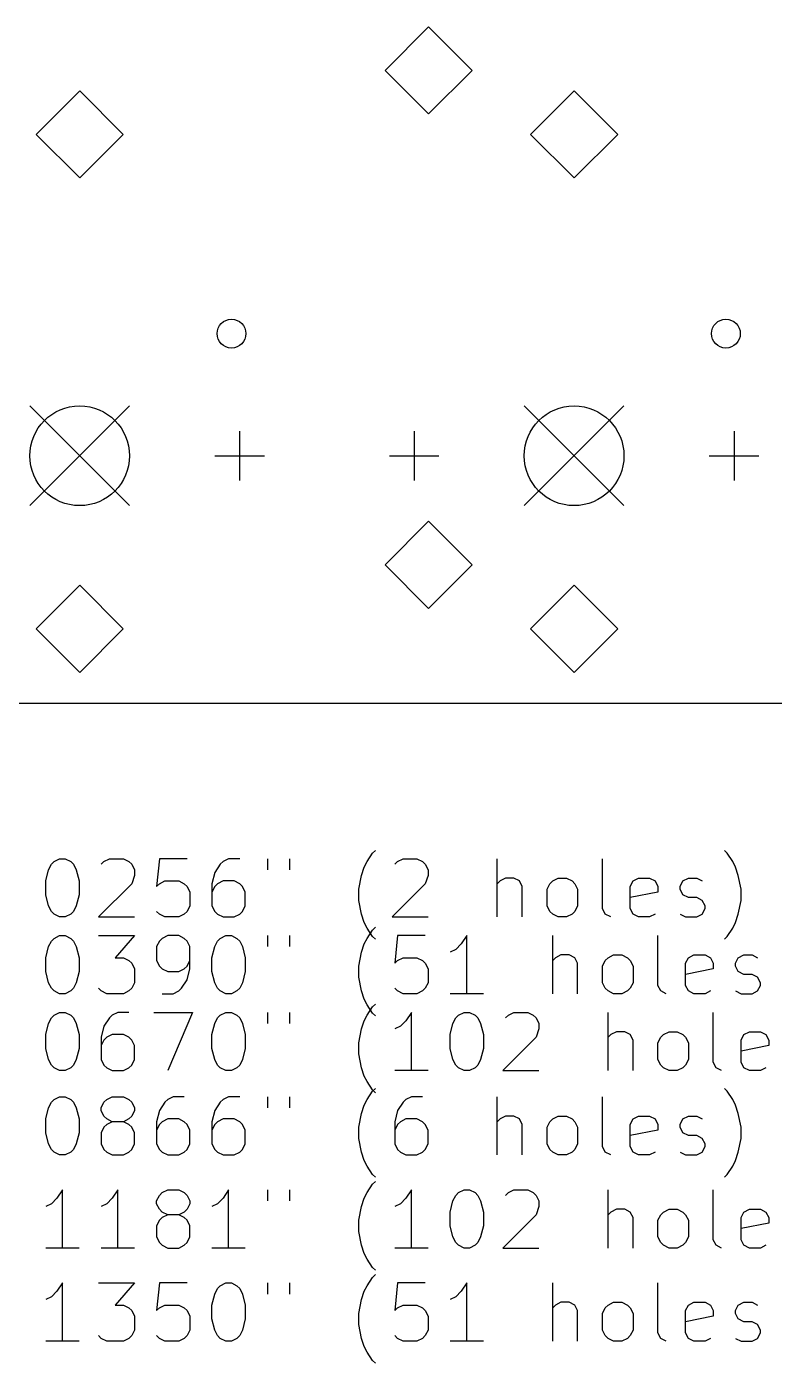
# Model space of a CAD drawing. Extents: x 72 to 278, y -106 to -13.
# Drawn here: x 98.05 to 123.76, y -105.57 to -59.62 of the extents above; entities that cross this region are included whole.
import ezdxf

# ---------------------------------------------------------------- set-up
doc = ezdxf.new("R2010")
doc.units = 0
doc.layers.add('BLACK', color=7, linetype='CONTINUOUS')

msp = doc.modelspace()

# ---------------------------------------------------------------- linework, layer by layer
at = {"layer": 'BLACK', "linetype": 'CONTINUOUS'}
for p, q in [((111.875, -59.625), (110.375, -61.125)), ((113.375, -61.125), (111.875, -59.625)), ((110.375, -61.125), (111.875, -62.625)), ((111.875, -62.625), (113.375, -61.125)), ((99.875, -61.825), (98.375, -63.325)), ((101.375, -63.325), (99.875, -61.825)), ((116.875, -61.825), (115.375, -63.325)), ((118.375, -63.325), (116.875, -61.825)), ((98.375, -63.325), (99.875, -64.825)), ((99.875, -64.825), (101.375, -63.325)), ((115.375, -63.325), (116.875, -64.825)), ((116.875, -64.825), (118.375, -63.325)), ((98.1605, -72.6605), (101.589, -76.0895)), ((101.589, -72.6605), (98.1605, -76.0895)), ((115.16, -72.6605), (118.589, -76.0895)), ((118.589, -72.6605), (115.16, -76.0895)), ((105.375, -73.5241), (105.375, -75.2259)), ((111.375, -73.5241), (111.375, -75.2259)), ((122.375, -73.5241), (122.375, -75.2259)), ((104.524, -74.375), (106.226, -74.375)), ((110.524, -74.375), (112.226, -74.375)), ((121.524, -74.375), (123.226, -74.375)), ((111.875, -76.625), (110.375, -78.125)), ((113.375, -78.125), (111.875, -76.625)), ((110.375, -78.125), (111.875, -79.625)), ((111.875, -79.625), (113.375, -78.125)), ((99.875, -78.825), (98.375, -80.325)), ((101.375, -80.325), (99.875, -78.825)), ((116.875, -78.825), (115.375, -80.325)), ((118.375, -80.325), (116.875, -78.825)), ((98.375, -80.325), (99.875, -81.825)), ((99.875, -81.825), (101.375, -80.325)), ((115.375, -80.325), (116.875, -81.825)), ((116.875, -81.825), (118.375, -80.325)), ((75.7917, -82.875), (276.958, -82.875)), ((109.758, -88.325), (109.949, -88.0392)), ((109.949, -88.0392), (110.044, -87.944)), ((122.139, -88.0392), (122.044, -87.944)), ((122.33, -88.325), (122.139, -88.0392)), ((98.7107, -88.9916), (98.8059, -88.6107)), ((98.8059, -88.6107), (98.9012, -88.4202)), ((98.9012, -88.4202), (98.9964, -88.325)), ((98.9964, -88.325), (99.1869, -88.2297)), ((99.1869, -88.2297), (99.3773, -88.2297)), ((99.3773, -88.2297), (99.5678, -88.325)), ((99.5678, -88.325), (99.6631, -88.4202)), ((99.6631, -88.4202), (99.7583, -88.6107)), ((99.7583, -88.6107), (99.8535, -88.9916)), ((100.615, -88.4202), (100.711, -88.325)), ((100.711, -88.325), (100.901, -88.2297)), ((100.901, -88.2297), (101.377, -88.2297)), ((101.377, -88.2297), (101.568, -88.325)), ((101.568, -88.325), (101.663, -88.4202)), ((101.663, -88.4202), (101.758, -88.6107)), ((101.758, -88.6107), (101.758, -88.8012)), ((102.615, -88.2297), (102.52, -89.1821)), ((103.568, -88.2297), (102.615, -88.2297)), ((104.711, -88.4202), (104.52, -88.7059)), ((104.806, -88.325), (104.711, -88.4202)), ((104.996, -88.2297), (104.806, -88.325)), ((105.377, -88.2297), (104.996, -88.2297)), ((106.33, -88.2297), (106.33, -88.6107)), ((107.092, -88.2297), (107.092, -88.6107)), ((109.568, -88.8012), (109.663, -88.5154)), ((109.663, -88.5154), (109.758, -88.325)), ((110.711, -88.4202), (110.806, -88.325)), ((110.806, -88.325), (110.996, -88.2297)), ((110.996, -88.2297), (111.473, -88.2297)), ((111.473, -88.2297), (111.663, -88.325)), ((111.663, -88.325), (111.758, -88.4202)), ((111.758, -88.4202), (111.854, -88.6107)), ((111.854, -88.6107), (111.854, -88.8012)), ((114.234, -90.2297), (114.234, -88.2297)), ((117.854, -89.944), (117.854, -88.2297)), ((122.425, -88.5154), (122.33, -88.325)), ((122.52, -88.8012), (122.425, -88.5154)), ((98.7107, -89.4678), (98.7107, -88.9916)), ((99.8535, -88.9916), (99.8535, -89.4678)), ((101.663, -89.0869), (100.52, -90.2297)), ((101.758, -88.8012), (101.663, -89.0869)), ((102.52, -89.1821), (102.615, -89.0869)), ((102.615, -89.0869), (102.806, -88.9916)), ((102.806, -88.9916), (103.282, -88.9916)), ((103.282, -88.9916), (103.473, -89.0869)), ((103.473, -89.0869), (103.568, -89.1821)), ((104.52, -88.7059), (104.425, -89.0869)), ((104.425, -89.0869), (104.425, -89.8488)), ((104.615, -89.0869), (104.52, -89.1821)), ((104.806, -88.9916), (104.615, -89.0869)), ((105.187, -88.9916), (104.806, -88.9916)), ((105.377, -89.0869), (105.187, -88.9916)), ((105.473, -89.1821), (105.377, -89.0869)), ((109.473, -89.2773), (109.568, -88.8012)), ((111.758, -89.0869), (110.615, -90.2297)), ((111.854, -88.8012), (111.758, -89.0869)), ((114.33, -88.9916), (114.234, -89.0869)), ((114.52, -88.8964), (114.33, -88.9916)), ((114.806, -88.8964), (114.52, -88.8964)), ((114.996, -88.9916), (114.806, -88.8964)), ((115.092, -89.1821), (114.996, -88.9916)), ((115.949, -89.2773), (116.044, -89.0869)), ((116.044, -89.0869), (116.139, -88.9916)), ((116.139, -88.9916), (116.33, -88.8964)), ((116.33, -88.8964), (116.615, -88.8964)), ((116.615, -88.8964), (116.806, -88.9916)), ((116.806, -88.9916), (116.901, -89.0869)), ((116.901, -89.0869), (116.996, -89.2773)), ((118.806, -89.1821), (118.901, -88.9916)), ((118.901, -88.9916), (119.092, -88.8964)), ((119.092, -88.8964), (119.473, -88.8964)), ((119.473, -88.8964), (119.663, -88.9916)), ((119.663, -88.9916), (119.758, -89.1821)), ((120.52, -89.1821), (120.615, -88.9916)), ((120.615, -88.9916), (120.806, -88.8964)), ((120.806, -88.8964), (121.092, -88.8964)), ((121.092, -88.8964), (121.282, -88.9916)), ((122.615, -89.2773), (122.52, -88.8012)), ((98.8059, -89.8488), (98.7107, -89.4678)), ((99.8535, -89.4678), (99.7583, -89.8488)), ((103.568, -89.1821), (103.663, -89.3726)), ((103.663, -89.3726), (103.663, -89.8488)), ((104.52, -89.1821), (104.425, -89.3726)), ((105.568, -89.3726), (105.473, -89.1821)), ((105.568, -89.8488), (105.568, -89.3726)), ((109.473, -89.6583), (109.473, -89.2773)), ((115.092, -90.2297), (115.092, -89.1821)), ((115.949, -89.8488), (115.949, -89.2773)), ((116.996, -89.2773), (116.996, -89.8488)), ((118.806, -89.944), (118.806, -89.1821)), ((119.758, -89.3726), (118.806, -89.5631)), ((119.758, -89.1821), (119.758, -89.3726)), ((120.52, -89.2773), (120.52, -89.1821)), ((120.615, -89.4678), (120.52, -89.2773)), ((120.806, -89.5631), (120.615, -89.4678)), ((121.092, -89.5631), (120.806, -89.5631)), ((121.282, -89.6583), (121.092, -89.5631)), ((122.615, -89.6583), (122.615, -89.2773)), ((98.9012, -90.0392), (98.8059, -89.8488)), ((98.9964, -90.1345), (98.9012, -90.0392)), ((99.6631, -90.0392), (99.5678, -90.1345)), ((99.7583, -89.8488), (99.6631, -90.0392)), ((102.615, -90.1345), (102.52, -90.0392)), ((103.568, -90.0392), (103.473, -90.1345)), ((103.663, -89.8488), (103.568, -90.0392)), ((104.425, -89.8488), (104.52, -90.0392)), ((104.52, -90.0392), (104.615, -90.1345)), ((105.377, -90.1345), (105.473, -90.0392)), ((105.473, -90.0392), (105.568, -89.8488)), ((109.568, -90.1345), (109.473, -89.6583)), ((116.044, -90.0392), (115.949, -89.8488)), ((116.139, -90.1345), (116.044, -90.0392)), ((116.901, -90.0392), (116.806, -90.1345)), ((116.996, -89.8488), (116.901, -90.0392)), ((117.949, -90.1345), (117.854, -89.944)), ((118.901, -90.1345), (118.806, -89.944)), ((121.377, -89.8488), (121.282, -89.6583)), ((121.282, -90.1345), (121.377, -89.944)), ((121.377, -89.944), (121.377, -89.8488)), ((122.52, -90.1345), (122.615, -89.6583)), ((99.1869, -90.2297), (98.9964, -90.1345)), ((99.3773, -90.2297), (99.1869, -90.2297)), ((99.5678, -90.1345), (99.3773, -90.2297)), ((100.52, -90.2297), (101.758, -90.2297)), ((102.806, -90.2297), (102.615, -90.1345)), ((103.282, -90.2297), (102.806, -90.2297)), ((103.473, -90.1345), (103.282, -90.2297)), ((104.615, -90.1345), (104.806, -90.2297)), ((104.806, -90.2297), (105.187, -90.2297)), ((105.187, -90.2297), (105.377, -90.1345)), ((109.663, -90.4202), (109.568, -90.1345)), ((109.758, -90.6107), (109.663, -90.4202)), ((110.615, -90.2297), (111.854, -90.2297)), ((116.33, -90.2297), (116.139, -90.1345)), ((116.615, -90.2297), (116.33, -90.2297)), ((116.806, -90.1345), (116.615, -90.2297)), ((118.139, -90.2297), (117.949, -90.1345)), ((119.092, -90.2297), (118.901, -90.1345)), ((119.473, -90.2297), (119.092, -90.2297)), ((119.663, -90.1345), (119.473, -90.2297)), ((120.52, -90.1345), (120.711, -90.2297)), ((120.711, -90.2297), (121.092, -90.2297)), ((121.092, -90.2297), (121.282, -90.1345)), ((122.33, -90.6107), (122.425, -90.4202)), ((122.425, -90.4202), (122.52, -90.1345)), ((98.9012, -91.0602), (98.9964, -90.965)), ((98.9964, -90.965), (99.1869, -90.8697)), ((99.1869, -90.8697), (99.3773, -90.8697)), ((99.3773, -90.8697), (99.5678, -90.965)), ((99.5678, -90.965), (99.6631, -91.0602)), ((100.52, -90.8697), (101.758, -90.8697)), ((101.758, -90.8697), (101.092, -91.6316)), ((102.711, -90.965), (102.615, -91.0602)), ((102.901, -90.8697), (102.711, -90.965)), ((103.282, -90.8697), (102.901, -90.8697)), ((103.473, -90.965), (103.282, -90.8697)), ((103.568, -91.0602), (103.473, -90.965)), ((104.615, -91.0602), (104.711, -90.965)), ((104.711, -90.965), (104.901, -90.8697)), ((104.901, -90.8697), (105.092, -90.8697)), ((105.092, -90.8697), (105.282, -90.965)), ((105.282, -90.965), (105.377, -91.0602)), ((106.33, -90.8697), (106.33, -91.2507)), ((107.092, -90.8697), (107.092, -91.2507)), ((109.663, -91.1554), (109.758, -90.965)), ((109.949, -90.8964), (109.758, -90.6107)), ((109.758, -90.965), (109.949, -90.6792)), ((109.949, -90.6792), (110.044, -90.584)), ((110.044, -90.9916), (109.949, -90.8964)), ((110.806, -90.8697), (110.711, -91.8221)), ((111.758, -90.8697), (110.806, -90.8697)), ((113.187, -90.8697), (112.996, -91.1554)), ((113.187, -92.8697), (113.187, -90.8697)), ((116.139, -92.8697), (116.139, -90.8697)), ((119.758, -92.584), (119.758, -90.8697)), ((122.044, -90.9916), (122.139, -90.8964)), ((122.139, -90.8964), (122.33, -90.6107)), ((98.7107, -91.6316), (98.8059, -91.2507)), ((98.8059, -91.2507), (98.9012, -91.0602)), ((99.6631, -91.0602), (99.7583, -91.2507)), ((99.7583, -91.2507), (99.8535, -91.6316)), ((102.615, -91.0602), (102.52, -91.2507)), ((102.52, -91.2507), (102.52, -91.7269)), ((103.663, -91.2507), (103.568, -91.0602)), ((103.663, -92.0126), (103.663, -91.2507)), ((104.425, -91.6316), (104.52, -91.2507)), ((104.52, -91.2507), (104.615, -91.0602)), ((105.377, -91.0602), (105.473, -91.2507)), ((105.473, -91.2507), (105.568, -91.6316)), ((109.568, -91.4412), (109.663, -91.1554)), ((112.806, -91.3459), (112.615, -91.4412)), ((112.996, -91.1554), (112.806, -91.3459)), ((98.7107, -92.1078), (98.7107, -91.6316)), ((99.8535, -91.6316), (99.8535, -92.1078)), ((101.092, -91.6316), (101.377, -91.6316)), ((101.377, -91.6316), (101.568, -91.7269)), ((101.568, -91.7269), (101.663, -91.8221)), ((101.663, -91.8221), (101.758, -92.0126)), ((102.52, -91.7269), (102.615, -91.9173)), ((103.568, -91.9173), (103.663, -91.7269)), ((104.425, -92.1078), (104.425, -91.6316)), ((105.568, -91.6316), (105.568, -92.1078)), ((109.473, -91.9173), (109.568, -91.4412)), ((110.711, -91.8221), (110.806, -91.7269)), ((110.806, -91.7269), (110.996, -91.6316)), ((110.996, -91.6316), (111.473, -91.6316)), ((111.473, -91.6316), (111.663, -91.7269)), ((111.663, -91.7269), (111.758, -91.8221)), ((111.758, -91.8221), (111.854, -92.0126)), ((116.234, -91.6316), (116.139, -91.7269)), ((116.425, -91.5364), (116.234, -91.6316)), ((116.711, -91.5364), (116.425, -91.5364)), ((116.901, -91.6316), (116.711, -91.5364)), ((116.996, -91.8221), (116.901, -91.6316)), ((116.996, -92.8697), (116.996, -91.8221)), ((117.854, -91.9173), (117.949, -91.7269)), ((117.949, -91.7269), (118.044, -91.6316)), ((118.044, -91.6316), (118.234, -91.5364)), ((118.234, -91.5364), (118.52, -91.5364)), ((118.52, -91.5364), (118.711, -91.6316)), ((118.711, -91.6316), (118.806, -91.7269)), ((118.806, -91.7269), (118.901, -91.9173)), ((120.711, -91.8221), (120.806, -91.6316)), ((120.711, -92.584), (120.711, -91.8221)), ((120.806, -91.6316), (120.996, -91.5364)), ((120.996, -91.5364), (121.377, -91.5364)), ((121.377, -91.5364), (121.568, -91.6316)), ((121.568, -91.6316), (121.663, -91.8221)), ((121.663, -91.8221), (121.663, -92.0126)), ((122.425, -91.8221), (122.52, -91.6316)), ((122.425, -91.9173), (122.425, -91.8221)), ((122.52, -91.6316), (122.711, -91.5364)), ((122.711, -91.5364), (122.996, -91.5364)), ((122.996, -91.5364), (123.187, -91.6316)), ((98.8059, -92.4888), (98.7107, -92.1078)), ((99.8535, -92.1078), (99.7583, -92.4888)), ((101.758, -92.0126), (101.758, -92.4888)), ((102.615, -91.9173), (102.711, -92.0126)), ((102.711, -92.0126), (102.901, -92.1078)), ((102.901, -92.1078), (103.282, -92.1078)), ((103.282, -92.1078), (103.473, -92.0126)), ((103.473, -92.0126), (103.568, -91.9173)), ((103.568, -92.3935), (103.663, -92.0126)), ((104.52, -92.4888), (104.425, -92.1078)), ((105.568, -92.1078), (105.473, -92.4888)), ((109.473, -92.2983), (109.473, -91.9173)), ((109.568, -92.7745), (109.473, -92.2983)), ((111.854, -92.0126), (111.854, -92.4888)), ((117.854, -92.4888), (117.854, -91.9173)), ((118.901, -91.9173), (118.901, -92.4888)), ((121.663, -92.0126), (120.711, -92.2031)), ((122.52, -92.1078), (122.425, -91.9173)), ((122.711, -92.2031), (122.52, -92.1078)), ((122.996, -92.2031), (122.711, -92.2031)), ((123.187, -92.2983), (122.996, -92.2031)), ((123.282, -92.4888), (123.187, -92.2983)), ((98.9012, -92.6792), (98.8059, -92.4888)), ((98.9964, -92.7745), (98.9012, -92.6792)), ((99.1869, -92.8697), (98.9964, -92.7745)), ((99.5678, -92.7745), (99.3773, -92.8697)), ((99.6631, -92.6792), (99.5678, -92.7745)), ((99.7583, -92.4888), (99.6631, -92.6792)), ((100.615, -92.7745), (100.52, -92.6792)), ((100.806, -92.8697), (100.615, -92.7745)), ((101.568, -92.7745), (101.377, -92.8697)), ((101.663, -92.6792), (101.568, -92.7745)), ((101.758, -92.4888), (101.663, -92.6792)), ((103.092, -92.8697), (103.282, -92.7745)), ((103.282, -92.7745), (103.377, -92.6792)), ((103.377, -92.6792), (103.568, -92.3935)), ((104.615, -92.6792), (104.52, -92.4888)), ((104.711, -92.7745), (104.615, -92.6792)), ((104.901, -92.8697), (104.711, -92.7745)), ((105.282, -92.7745), (105.092, -92.8697)), ((105.377, -92.6792), (105.282, -92.7745)), ((105.473, -92.4888), (105.377, -92.6792)), ((109.663, -93.0602), (109.568, -92.7745)), ((110.806, -92.7745), (110.711, -92.6792)), ((110.996, -92.8697), (110.806, -92.7745)), ((111.663, -92.7745), (111.473, -92.8697)), ((111.758, -92.6792), (111.663, -92.7745)), ((111.854, -92.4888), (111.758, -92.6792)), ((117.949, -92.6792), (117.854, -92.4888)), ((118.044, -92.7745), (117.949, -92.6792)), ((118.234, -92.8697), (118.044, -92.7745)), ((118.711, -92.7745), (118.52, -92.8697)), ((118.806, -92.6792), (118.711, -92.7745)), ((118.901, -92.4888), (118.806, -92.6792)), ((119.854, -92.7745), (119.758, -92.584)), ((120.044, -92.8697), (119.854, -92.7745)), ((120.806, -92.7745), (120.711, -92.584)), ((120.996, -92.8697), (120.806, -92.7745)), ((121.568, -92.7745), (121.377, -92.8697)), ((122.425, -92.7745), (122.615, -92.8697)), ((122.996, -92.8697), (123.187, -92.7745)), ((123.187, -92.7745), (123.282, -92.584)), ((123.282, -92.584), (123.282, -92.4888)), ((99.3773, -92.8697), (99.1869, -92.8697)), ((101.377, -92.8697), (100.806, -92.8697)), ((102.711, -92.8697), (103.092, -92.8697)), ((105.092, -92.8697), (104.901, -92.8697)), ((109.758, -93.2507), (109.663, -93.0602)), ((109.949, -93.5364), (109.758, -93.2507)), ((109.949, -93.3192), (110.044, -93.224)), ((111.473, -92.8697), (110.996, -92.8697)), ((113.758, -92.8697), (112.615, -92.8697)), ((118.52, -92.8697), (118.234, -92.8697)), ((121.377, -92.8697), (120.996, -92.8697)), ((122.615, -92.8697), (122.996, -92.8697)), ((98.8059, -93.8907), (98.9012, -93.7002)), ((98.9012, -93.7002), (98.9964, -93.605)), ((98.9964, -93.605), (99.1869, -93.5097)), ((99.1869, -93.5097), (99.3773, -93.5097)), ((99.3773, -93.5097), (99.5678, -93.605)), ((99.5678, -93.605), (99.6631, -93.7002)), ((99.6631, -93.7002), (99.7583, -93.8907)), ((100.901, -93.7002), (100.711, -93.9859)), ((100.996, -93.605), (100.901, -93.7002)), ((101.187, -93.5097), (100.996, -93.605)), ((101.568, -93.5097), (101.187, -93.5097)), ((102.425, -93.5097), (103.758, -93.5097)), ((103.758, -93.5097), (102.901, -95.5097)), ((104.52, -93.8907), (104.615, -93.7002)), ((104.615, -93.7002), (104.711, -93.605)), ((104.711, -93.605), (104.901, -93.5097)), ((104.901, -93.5097), (105.092, -93.5097)), ((105.092, -93.5097), (105.282, -93.605)), ((105.282, -93.605), (105.377, -93.7002)), ((105.377, -93.7002), (105.473, -93.8907)), ((106.33, -93.5097), (106.33, -93.8907)), ((107.092, -93.5097), (107.092, -93.8907)), ((109.663, -93.7954), (109.758, -93.605)), ((109.758, -93.605), (109.949, -93.3192)), ((110.044, -93.6316), (109.949, -93.5364)), ((111.282, -93.5097), (111.092, -93.7954)), ((111.282, -95.5097), (111.282, -93.5097)), ((112.711, -93.8907), (112.806, -93.7002)), ((112.806, -93.7002), (112.901, -93.605)), ((112.901, -93.605), (113.092, -93.5097)), ((113.092, -93.5097), (113.282, -93.5097)), ((113.282, -93.5097), (113.473, -93.605)), ((113.473, -93.605), (113.568, -93.7002)), ((113.568, -93.7002), (113.663, -93.8907)), ((114.52, -93.7002), (114.615, -93.605)), ((114.615, -93.605), (114.806, -93.5097)), ((114.806, -93.5097), (115.282, -93.5097)), ((115.282, -93.5097), (115.473, -93.605)), ((115.473, -93.605), (115.568, -93.7002)), ((115.568, -93.7002), (115.663, -93.8907)), ((118.044, -95.5097), (118.044, -93.5097)), ((121.663, -95.224), (121.663, -93.5097)), ((98.7107, -94.2716), (98.8059, -93.8907)), ((99.7583, -93.8907), (99.8535, -94.2716)), ((100.711, -93.9859), (100.615, -94.3669)), ((104.425, -94.2716), (104.52, -93.8907)), ((105.473, -93.8907), (105.568, -94.2716)), ((109.473, -94.5573), (109.568, -94.0812)), ((109.568, -94.0812), (109.663, -93.7954)), ((110.901, -93.9859), (110.711, -94.0812)), ((111.092, -93.7954), (110.901, -93.9859)), ((112.615, -94.2716), (112.711, -93.8907)), ((113.663, -93.8907), (113.758, -94.2716)), ((115.663, -94.0812), (115.568, -94.3669)), ((115.663, -93.8907), (115.663, -94.0812)), ((118.33, -94.1764), (118.139, -94.2716)), ((118.615, -94.1764), (118.33, -94.1764)), ((118.806, -94.2716), (118.615, -94.1764)), ((119.949, -94.2716), (120.139, -94.1764)), ((120.139, -94.1764), (120.425, -94.1764)), ((120.425, -94.1764), (120.615, -94.2716)), ((122.711, -94.2716), (122.901, -94.1764)), ((122.901, -94.1764), (123.282, -94.1764)), ((123.282, -94.1764), (123.473, -94.2716)), ((98.7107, -94.7478), (98.7107, -94.2716)), ((99.8535, -94.2716), (99.8535, -94.7478)), ((100.615, -94.3669), (100.615, -95.1288)), ((100.711, -94.4621), (100.615, -94.6526)), ((100.806, -94.3669), (100.711, -94.4621)), ((100.996, -94.2716), (100.806, -94.3669)), ((101.377, -94.2716), (100.996, -94.2716)), ((101.568, -94.3669), (101.377, -94.2716)), ((101.663, -94.4621), (101.568, -94.3669)), ((101.758, -94.6526), (101.663, -94.4621)), ((101.758, -95.1288), (101.758, -94.6526)), ((104.425, -94.7478), (104.425, -94.2716)), ((105.568, -94.2716), (105.568, -94.7478)), ((109.473, -94.9383), (109.473, -94.5573)), ((112.615, -94.7478), (112.615, -94.2716)), ((113.758, -94.2716), (113.758, -94.7478)), ((115.568, -94.3669), (114.425, -95.5097)), ((118.139, -94.2716), (118.044, -94.3669)), ((118.901, -94.4621), (118.806, -94.2716)), ((118.901, -95.5097), (118.901, -94.4621)), ((119.758, -94.5573), (119.854, -94.3669)), ((119.758, -95.1288), (119.758, -94.5573)), ((119.854, -94.3669), (119.949, -94.2716)), ((120.615, -94.2716), (120.711, -94.3669)), ((120.711, -94.3669), (120.806, -94.5573)), ((120.806, -94.5573), (120.806, -95.1288)), ((122.615, -94.4621), (122.711, -94.2716)), ((122.615, -95.224), (122.615, -94.4621)), ((123.568, -94.6526), (122.615, -94.8431)), ((123.473, -94.2716), (123.568, -94.4621)), ((123.568, -94.4621), (123.568, -94.6526)), ((98.8059, -95.1288), (98.7107, -94.7478)), ((99.8535, -94.7478), (99.7583, -95.1288)), ((104.52, -95.1288), (104.425, -94.7478)), ((105.568, -94.7478), (105.473, -95.1288)), ((109.568, -95.4145), (109.473, -94.9383)), ((112.711, -95.1288), (112.615, -94.7478)), ((113.758, -94.7478), (113.663, -95.1288)), ((98.9012, -95.3192), (98.8059, -95.1288)), ((98.9964, -95.4145), (98.9012, -95.3192)), ((99.1869, -95.5097), (98.9964, -95.4145)), ((99.3773, -95.5097), (99.1869, -95.5097)), ((99.5678, -95.4145), (99.3773, -95.5097)), ((99.6631, -95.3192), (99.5678, -95.4145)), ((99.7583, -95.1288), (99.6631, -95.3192)), ((100.615, -95.1288), (100.711, -95.3192)), ((100.711, -95.3192), (100.806, -95.4145)), ((100.806, -95.4145), (100.996, -95.5097)), ((100.996, -95.5097), (101.377, -95.5097)), ((101.377, -95.5097), (101.568, -95.4145)), ((101.568, -95.4145), (101.663, -95.3192)), ((101.663, -95.3192), (101.758, -95.1288)), ((104.615, -95.3192), (104.52, -95.1288)), ((104.711, -95.4145), (104.615, -95.3192)), ((104.901, -95.5097), (104.711, -95.4145)), ((105.092, -95.5097), (104.901, -95.5097)), ((105.282, -95.4145), (105.092, -95.5097)), ((105.377, -95.3192), (105.282, -95.4145)), ((105.473, -95.1288), (105.377, -95.3192)), ((109.663, -95.7002), (109.568, -95.4145)), ((111.854, -95.5097), (110.711, -95.5097)), ((112.806, -95.3192), (112.711, -95.1288)), ((112.901, -95.4145), (112.806, -95.3192)), ((113.092, -95.5097), (112.901, -95.4145)), ((113.282, -95.5097), (113.092, -95.5097)), ((113.473, -95.4145), (113.282, -95.5097)), ((113.568, -95.3192), (113.473, -95.4145)), ((113.663, -95.1288), (113.568, -95.3192)), ((114.425, -95.5097), (115.663, -95.5097)), ((119.854, -95.3192), (119.758, -95.1288)), ((119.949, -95.4145), (119.854, -95.3192)), ((120.139, -95.5097), (119.949, -95.4145)), ((120.425, -95.5097), (120.139, -95.5097)), ((120.615, -95.4145), (120.425, -95.5097)), ((120.711, -95.3192), (120.615, -95.4145)), ((120.806, -95.1288), (120.711, -95.3192)), ((121.758, -95.4145), (121.663, -95.224)), ((121.949, -95.5097), (121.758, -95.4145)), ((122.711, -95.4145), (122.615, -95.224)), ((122.901, -95.5097), (122.711, -95.4145)), ((123.282, -95.5097), (122.901, -95.5097)), ((123.473, -95.4145), (123.282, -95.5097)), ((109.758, -95.8907), (109.663, -95.7002)), ((109.949, -96.1764), (109.758, -95.8907)), ((98.9964, -96.5068), (99.1869, -96.4115)), ((99.1869, -96.4115), (99.3773, -96.4115)), ((99.3773, -96.4115), (99.5678, -96.5068)), ((100.806, -96.5068), (100.996, -96.4115)), ((100.996, -96.4115), (101.377, -96.4115)), ((101.377, -96.4115), (101.568, -96.5068)), ((103.092, -96.4115), (102.901, -96.5068)), ((103.473, -96.4115), (103.092, -96.4115)), ((104.996, -96.4115), (104.806, -96.5068)), ((105.377, -96.4115), (104.996, -96.4115)), ((106.33, -96.4115), (106.33, -96.7925)), ((107.092, -96.4115), (107.092, -96.7925)), ((109.758, -96.5068), (109.949, -96.221)), ((109.949, -96.221), (110.044, -96.1258)), ((110.044, -96.2716), (109.949, -96.1764)), ((111.282, -96.4115), (111.092, -96.5068)), ((111.663, -96.4115), (111.282, -96.4115)), ((114.234, -98.4115), (114.234, -96.4115)), ((117.854, -98.1258), (117.854, -96.4115)), ((122.139, -96.221), (122.044, -96.1258)), ((122.33, -96.5068), (122.139, -96.221)), ((98.7107, -97.1734), (98.8059, -96.7925)), ((98.8059, -96.7925), (98.9012, -96.602)), ((98.9012, -96.602), (98.9964, -96.5068)), ((99.5678, -96.5068), (99.6631, -96.602)), ((99.6631, -96.602), (99.7583, -96.7925)), ((99.7583, -96.7925), (99.8535, -97.1734)), ((100.615, -96.7925), (100.711, -96.602)), ((100.615, -96.8877), (100.615, -96.7925)), ((100.711, -97.0782), (100.615, -96.8877)), ((100.711, -96.602), (100.806, -96.5068)), ((101.568, -96.5068), (101.663, -96.602)), ((101.663, -96.602), (101.758, -96.7925)), ((101.758, -96.8877), (101.663, -97.0782)), ((101.758, -96.7925), (101.758, -96.8877)), ((102.615, -96.8877), (102.52, -97.2687)), ((102.806, -96.602), (102.615, -96.8877)), ((102.901, -96.5068), (102.806, -96.602)), ((104.52, -96.8877), (104.425, -97.2687)), ((104.711, -96.602), (104.52, -96.8877)), ((104.806, -96.5068), (104.711, -96.602)), ((109.568, -96.983), (109.663, -96.6972)), ((109.663, -96.6972), (109.758, -96.5068)), ((110.806, -96.8877), (110.711, -97.2687)), ((110.996, -96.602), (110.806, -96.8877)), ((111.092, -96.5068), (110.996, -96.602)), ((122.425, -96.6972), (122.33, -96.5068)), ((122.52, -96.983), (122.425, -96.6972)), ((98.7107, -97.6496), (98.7107, -97.1734)), ((99.8535, -97.1734), (99.8535, -97.6496)), ((100.806, -97.1734), (100.711, -97.0782)), ((100.806, -97.3639), (100.711, -97.4591)), ((100.996, -97.2687), (100.806, -97.1734)), ((100.996, -97.2687), (100.806, -97.3639)), ((101.377, -97.2687), (100.996, -97.2687)), ((101.568, -97.1734), (101.377, -97.2687)), ((101.568, -97.3639), (101.377, -97.2687)), ((101.663, -97.0782), (101.568, -97.1734)), ((101.663, -97.4591), (101.568, -97.3639)), ((102.52, -97.2687), (102.52, -98.0306)), ((102.615, -97.3639), (102.52, -97.5544)), ((102.711, -97.2687), (102.615, -97.3639)), ((102.901, -97.1734), (102.711, -97.2687)), ((103.282, -97.1734), (102.901, -97.1734)), ((103.473, -97.2687), (103.282, -97.1734)), ((103.568, -97.3639), (103.473, -97.2687)), ((103.663, -97.5544), (103.568, -97.3639)), ((104.425, -97.2687), (104.425, -98.0306)), ((104.52, -97.3639), (104.425, -97.5544)), ((104.615, -97.2687), (104.52, -97.3639)), ((104.806, -97.1734), (104.615, -97.2687)), ((105.187, -97.1734), (104.806, -97.1734)), ((105.377, -97.2687), (105.187, -97.1734)), ((105.473, -97.3639), (105.377, -97.2687)), ((105.568, -97.5544), (105.473, -97.3639)), ((109.473, -97.4591), (109.568, -96.983)), ((110.711, -97.2687), (110.711, -98.0306)), ((110.806, -97.3639), (110.711, -97.5544)), ((110.901, -97.2687), (110.806, -97.3639)), ((111.092, -97.1734), (110.901, -97.2687)), ((111.473, -97.1734), (111.092, -97.1734)), ((111.663, -97.2687), (111.473, -97.1734)), ((111.758, -97.3639), (111.663, -97.2687)), ((111.854, -97.5544), (111.758, -97.3639)), ((114.33, -97.1734), (114.234, -97.2687)), ((114.52, -97.0782), (114.33, -97.1734)), ((114.806, -97.0782), (114.52, -97.0782)), ((114.996, -97.1734), (114.806, -97.0782)), ((115.092, -97.3639), (114.996, -97.1734)), ((115.092, -98.4115), (115.092, -97.3639)), ((115.949, -97.4591), (116.044, -97.2687)), ((116.044, -97.2687), (116.139, -97.1734)), ((116.139, -97.1734), (116.33, -97.0782)), ((116.33, -97.0782), (116.615, -97.0782)), ((116.615, -97.0782), (116.806, -97.1734)), ((116.806, -97.1734), (116.901, -97.2687)), ((116.901, -97.2687), (116.996, -97.4591)), ((118.806, -97.3639), (118.901, -97.1734)), ((118.806, -98.1258), (118.806, -97.3639)), ((118.901, -97.1734), (119.092, -97.0782)), ((119.092, -97.0782), (119.473, -97.0782)), ((119.473, -97.0782), (119.663, -97.1734)), ((119.663, -97.1734), (119.758, -97.3639)), ((119.758, -97.3639), (119.758, -97.5544)), ((120.52, -97.3639), (120.615, -97.1734)), ((120.52, -97.4591), (120.52, -97.3639)), ((120.615, -97.1734), (120.806, -97.0782)), ((120.806, -97.0782), (121.092, -97.0782)), ((121.092, -97.0782), (121.282, -97.1734)), ((122.615, -97.4591), (122.52, -96.983)), ((98.8059, -98.0306), (98.7107, -97.6496)), ((99.8535, -97.6496), (99.7583, -98.0306)), ((100.711, -97.4591), (100.615, -97.6496)), ((100.615, -97.6496), (100.615, -98.0306)), ((101.758, -97.6496), (101.663, -97.4591)), ((101.758, -98.0306), (101.758, -97.6496)), ((103.663, -98.0306), (103.663, -97.5544)), ((105.568, -98.0306), (105.568, -97.5544)), ((109.473, -97.8401), (109.473, -97.4591)), ((109.568, -98.3163), (109.473, -97.8401)), ((111.854, -98.0306), (111.854, -97.5544)), ((115.949, -98.0306), (115.949, -97.4591)), ((116.996, -97.4591), (116.996, -98.0306)), ((119.758, -97.5544), (118.806, -97.7449)), ((120.615, -97.6496), (120.52, -97.4591)), ((120.806, -97.7449), (120.615, -97.6496)), ((121.092, -97.7449), (120.806, -97.7449)), ((121.282, -97.8401), (121.092, -97.7449)), ((121.377, -98.0306), (121.282, -97.8401)), ((122.52, -98.3163), (122.615, -97.8401)), ((122.615, -97.8401), (122.615, -97.4591)), ((98.9012, -98.221), (98.8059, -98.0306)), ((98.9964, -98.3163), (98.9012, -98.221)), ((99.1869, -98.4115), (98.9964, -98.3163)), ((99.5678, -98.3163), (99.3773, -98.4115)), ((99.6631, -98.221), (99.5678, -98.3163)), ((99.7583, -98.0306), (99.6631, -98.221)), ((100.615, -98.0306), (100.711, -98.221)), ((100.711, -98.221), (100.806, -98.3163)), ((100.806, -98.3163), (100.996, -98.4115)), ((101.377, -98.4115), (101.568, -98.3163)), ((101.568, -98.3163), (101.663, -98.221)), ((101.663, -98.221), (101.758, -98.0306)), ((102.52, -98.0306), (102.615, -98.221)), ((102.615, -98.221), (102.711, -98.3163)), ((102.711, -98.3163), (102.901, -98.4115)), ((103.282, -98.4115), (103.473, -98.3163)), ((103.473, -98.3163), (103.568, -98.221)), ((103.568, -98.221), (103.663, -98.0306)), ((104.425, -98.0306), (104.52, -98.221)), ((104.52, -98.221), (104.615, -98.3163)), ((104.615, -98.3163), (104.806, -98.4115)), ((105.187, -98.4115), (105.377, -98.3163)), ((105.377, -98.3163), (105.473, -98.221)), ((105.473, -98.221), (105.568, -98.0306)), ((109.663, -98.602), (109.568, -98.3163)), ((110.711, -98.0306), (110.806, -98.221)), ((110.806, -98.221), (110.901, -98.3163)), ((110.901, -98.3163), (111.092, -98.4115)), ((111.473, -98.4115), (111.663, -98.3163)), ((111.663, -98.3163), (111.758, -98.221)), ((111.758, -98.221), (111.854, -98.0306)), ((116.044, -98.221), (115.949, -98.0306)), ((116.139, -98.3163), (116.044, -98.221)), ((116.33, -98.4115), (116.139, -98.3163)), ((116.806, -98.3163), (116.615, -98.4115)), ((116.901, -98.221), (116.806, -98.3163)), ((116.996, -98.0306), (116.901, -98.221)), ((117.949, -98.3163), (117.854, -98.1258)), ((118.139, -98.4115), (117.949, -98.3163)), ((118.901, -98.3163), (118.806, -98.1258)), ((119.092, -98.4115), (118.901, -98.3163)), ((119.663, -98.3163), (119.473, -98.4115)), ((120.52, -98.3163), (120.711, -98.4115)), ((121.092, -98.4115), (121.282, -98.3163)), ((121.282, -98.3163), (121.377, -98.1258)), ((121.377, -98.1258), (121.377, -98.0306)), ((122.425, -98.602), (122.52, -98.3163)), ((99.3773, -98.4115), (99.1869, -98.4115)), ((100.996, -98.4115), (101.377, -98.4115)), ((102.901, -98.4115), (103.282, -98.4115)), ((104.806, -98.4115), (105.187, -98.4115)), ((109.758, -98.7925), (109.663, -98.602)), ((111.092, -98.4115), (111.473, -98.4115)), ((116.615, -98.4115), (116.33, -98.4115)), ((119.473, -98.4115), (119.092, -98.4115)), ((120.711, -98.4115), (121.092, -98.4115)), ((122.33, -98.7925), (122.425, -98.602)), ((109.949, -99.0782), (109.758, -98.7925)), ((110.044, -99.1734), (109.949, -99.0782)), ((122.044, -99.1734), (122.139, -99.0782)), ((122.139, -99.0782), (122.33, -98.7925)), ((99.2821, -99.6115), (99.0916, -99.8972)), ((99.2821, -101.612), (99.2821, -99.6115)), ((101.187, -99.6115), (100.996, -99.8972)), ((101.187, -101.612), (101.187, -99.6115)), ((102.615, -99.802), (102.711, -99.7068)), ((102.711, -99.7068), (102.901, -99.6115)), ((102.901, -99.6115), (103.282, -99.6115)), ((103.282, -99.6115), (103.473, -99.7068)), ((103.473, -99.7068), (103.568, -99.802)), ((104.996, -99.6115), (104.806, -99.8972)), ((104.996, -101.612), (104.996, -99.6115)), ((106.33, -99.6115), (106.33, -99.9925)), ((107.092, -99.6115), (107.092, -99.9925)), ((109.663, -99.8972), (109.758, -99.7068)), ((109.758, -99.7068), (109.949, -99.421)), ((109.949, -99.421), (110.044, -99.3258)), ((111.282, -99.6115), (111.092, -99.8972)), ((111.282, -101.612), (111.282, -99.6115)), ((112.806, -99.802), (112.901, -99.7068)), ((112.901, -99.7068), (113.092, -99.6115)), ((113.092, -99.6115), (113.282, -99.6115)), ((113.282, -99.6115), (113.473, -99.7068)), ((113.473, -99.7068), (113.568, -99.802)), ((114.52, -99.802), (114.615, -99.7068)), ((114.615, -99.7068), (114.806, -99.6115)), ((114.806, -99.6115), (115.282, -99.6115)), ((115.282, -99.6115), (115.473, -99.7068)), ((115.473, -99.7068), (115.568, -99.802)), ((118.044, -101.612), (118.044, -99.6115)), ((121.663, -101.326), (121.663, -99.6115)), ((98.9012, -100.088), (98.7107, -100.183)), ((99.0916, -99.8972), (98.9012, -100.088)), ((100.806, -100.088), (100.615, -100.183)), ((100.996, -99.8972), (100.806, -100.088)), ((102.52, -99.9925), (102.615, -99.802)), ((102.52, -100.088), (102.52, -99.9925)), ((102.615, -100.278), (102.52, -100.088)), ((103.568, -99.802), (103.663, -99.9925)), ((103.663, -100.088), (103.568, -100.278)), ((103.663, -99.9925), (103.663, -100.088)), ((104.615, -100.088), (104.425, -100.183)), ((104.806, -99.8972), (104.615, -100.088)), ((109.568, -100.183), (109.663, -99.8972)), ((110.901, -100.088), (110.711, -100.183)), ((111.092, -99.8972), (110.901, -100.088)), ((112.615, -100.373), (112.711, -99.9925)), ((112.711, -99.9925), (112.806, -99.802)), ((113.568, -99.802), (113.663, -99.9925)), ((113.663, -99.9925), (113.758, -100.373)), ((115.568, -99.802), (115.663, -99.9925)), ((115.663, -99.9925), (115.663, -100.183)), ((102.711, -100.373), (102.615, -100.278)), ((102.711, -100.564), (102.615, -100.659)), ((102.901, -100.469), (102.711, -100.373)), ((102.901, -100.469), (102.711, -100.564)), ((103.282, -100.469), (102.901, -100.469)), ((103.473, -100.373), (103.282, -100.469)), ((103.473, -100.564), (103.282, -100.469)), ((103.568, -100.278), (103.473, -100.373)), ((103.568, -100.659), (103.473, -100.564)), ((109.473, -100.659), (109.568, -100.183)), ((112.615, -100.85), (112.615, -100.373)), ((113.758, -100.373), (113.758, -100.85)), ((115.568, -100.469), (114.425, -101.612)), ((115.663, -100.183), (115.568, -100.469)), ((118.139, -100.373), (118.044, -100.469)), ((118.33, -100.278), (118.139, -100.373)), ((118.615, -100.278), (118.33, -100.278)), ((118.806, -100.373), (118.615, -100.278)), ((118.901, -100.564), (118.806, -100.373)), ((118.901, -101.612), (118.901, -100.564)), ((119.758, -100.659), (119.854, -100.469)), ((119.854, -100.469), (119.949, -100.373)), ((119.949, -100.373), (120.139, -100.278)), ((120.139, -100.278), (120.425, -100.278)), ((120.425, -100.278), (120.615, -100.373)), ((120.615, -100.373), (120.711, -100.469)), ((120.711, -100.469), (120.806, -100.659)), ((122.615, -100.564), (122.711, -100.373)), ((122.615, -101.326), (122.615, -100.564)), ((122.711, -100.373), (122.901, -100.278)), ((122.901, -100.278), (123.282, -100.278)), ((123.282, -100.278), (123.473, -100.373)), ((123.473, -100.373), (123.568, -100.564)), ((123.568, -100.564), (123.568, -100.754)), ((102.615, -100.659), (102.52, -100.85)), ((102.52, -100.85), (102.52, -101.231)), ((103.663, -100.85), (103.568, -100.659)), ((103.663, -101.231), (103.663, -100.85)), ((109.473, -101.04), (109.473, -100.659)), ((109.568, -101.516), (109.473, -101.04)), ((112.711, -101.231), (112.615, -100.85)), ((113.758, -100.85), (113.663, -101.231)), ((119.758, -101.231), (119.758, -100.659)), ((120.806, -100.659), (120.806, -101.231)), ((123.568, -100.754), (122.615, -100.945)), ((102.52, -101.231), (102.615, -101.421)), ((102.615, -101.421), (102.711, -101.516)), ((102.711, -101.516), (102.901, -101.612)), ((103.282, -101.612), (103.473, -101.516)), ((103.473, -101.516), (103.568, -101.421)), ((103.568, -101.421), (103.663, -101.231)), ((109.663, -101.802), (109.568, -101.516)), ((112.806, -101.421), (112.711, -101.231)), ((112.901, -101.516), (112.806, -101.421)), ((113.092, -101.612), (112.901, -101.516)), ((113.473, -101.516), (113.282, -101.612)), ((113.568, -101.421), (113.473, -101.516)), ((113.663, -101.231), (113.568, -101.421)), ((119.854, -101.421), (119.758, -101.231)), ((119.949, -101.516), (119.854, -101.421)), ((120.139, -101.612), (119.949, -101.516)), ((120.615, -101.516), (120.425, -101.612)), ((120.711, -101.421), (120.615, -101.516)), ((120.806, -101.231), (120.711, -101.421)), ((121.758, -101.516), (121.663, -101.326)), ((121.949, -101.612), (121.758, -101.516)), ((122.711, -101.516), (122.615, -101.326)), ((122.901, -101.612), (122.711, -101.516)), ((123.473, -101.516), (123.282, -101.612)), ((99.8535, -101.612), (98.7107, -101.612)), ((101.758, -101.612), (100.615, -101.612)), ((102.901, -101.612), (103.282, -101.612)), ((105.568, -101.612), (104.425, -101.612)), ((109.758, -101.992), (109.663, -101.802)), ((109.949, -102.278), (109.758, -101.992)), ((111.854, -101.612), (110.711, -101.612)), ((113.282, -101.612), (113.092, -101.612)), ((114.425, -101.612), (115.663, -101.612)), ((120.425, -101.612), (120.139, -101.612)), ((123.282, -101.612), (122.901, -101.612)), ((110.044, -102.373), (109.949, -102.278)), ((99.2821, -102.812), (99.0916, -103.097)), ((99.2821, -104.812), (99.2821, -102.812)), ((100.52, -102.812), (101.758, -102.812)), ((101.758, -102.812), (101.092, -103.573)), ((102.615, -102.812), (102.52, -103.764)), ((103.568, -102.812), (102.615, -102.812)), ((104.615, -103.002), (104.711, -102.907)), ((104.711, -102.907), (104.901, -102.812)), ((104.901, -102.812), (105.092, -102.812)), ((105.092, -102.812), (105.282, -102.907)), ((105.282, -102.907), (105.377, -103.002)), ((106.33, -102.812), (106.33, -103.192)), ((107.092, -102.812), (107.092, -103.192)), ((109.663, -103.097), (109.758, -102.907)), ((109.758, -102.907), (109.949, -102.621)), ((109.949, -102.621), (110.044, -102.526)), ((110.806, -102.812), (110.711, -103.764)), ((111.758, -102.812), (110.806, -102.812)), ((113.187, -102.812), (112.996, -103.097)), ((113.187, -104.812), (113.187, -102.812)), ((116.139, -104.812), (116.139, -102.812)), ((119.758, -104.526), (119.758, -102.812)), ((98.9012, -103.288), (98.7107, -103.383)), ((99.0916, -103.097), (98.9012, -103.288)), ((104.425, -103.573), (104.52, -103.192)), ((104.52, -103.192), (104.615, -103.002)), ((105.377, -103.002), (105.473, -103.192)), ((105.473, -103.192), (105.568, -103.573)), ((109.568, -103.383), (109.663, -103.097)), ((112.806, -103.288), (112.615, -103.383)), ((112.996, -103.097), (112.806, -103.288)), ((101.092, -103.573), (101.377, -103.573)), ((101.377, -103.573), (101.568, -103.669)), ((101.568, -103.669), (101.663, -103.764)), ((101.663, -103.764), (101.758, -103.954)), ((102.52, -103.764), (102.615, -103.669)), ((102.615, -103.669), (102.806, -103.573)), ((102.806, -103.573), (103.282, -103.573)), ((103.282, -103.573), (103.473, -103.669)), ((103.473, -103.669), (103.568, -103.764)), ((103.568, -103.764), (103.663, -103.954)), ((104.425, -104.05), (104.425, -103.573)), ((105.568, -103.573), (105.568, -104.05)), ((109.473, -103.859), (109.568, -103.383)), ((110.711, -103.764), (110.806, -103.669)), ((110.806, -103.669), (110.996, -103.573)), ((110.996, -103.573), (111.473, -103.573)), ((111.473, -103.573), (111.663, -103.669)), ((111.663, -103.669), (111.758, -103.764)), ((111.758, -103.764), (111.854, -103.954)), ((116.234, -103.573), (116.139, -103.669)), ((116.425, -103.478), (116.234, -103.573)), ((116.711, -103.478), (116.425, -103.478)), ((116.901, -103.573), (116.711, -103.478)), ((116.996, -103.764), (116.901, -103.573)), ((116.996, -104.812), (116.996, -103.764)), ((117.854, -103.859), (117.949, -103.669)), ((117.949, -103.669), (118.044, -103.573)), ((118.044, -103.573), (118.234, -103.478)), ((118.234, -103.478), (118.52, -103.478)), ((118.52, -103.478), (118.711, -103.573)), ((118.711, -103.573), (118.806, -103.669)), ((118.806, -103.669), (118.901, -103.859)), ((120.711, -103.764), (120.806, -103.573)), ((120.711, -104.526), (120.711, -103.764)), ((120.806, -103.573), (120.996, -103.478)), ((120.996, -103.478), (121.377, -103.478)), ((121.377, -103.478), (121.568, -103.573)), ((121.568, -103.573), (121.663, -103.764)), ((121.663, -103.764), (121.663, -103.954)), ((122.425, -103.764), (122.52, -103.573)), ((122.425, -103.859), (122.425, -103.764)), ((122.52, -103.573), (122.711, -103.478)), ((122.711, -103.478), (122.996, -103.478)), ((122.996, -103.478), (123.187, -103.573)), ((101.758, -103.954), (101.758, -104.431)), ((103.663, -103.954), (103.663, -104.431)), ((104.52, -104.431), (104.425, -104.05)), ((105.568, -104.05), (105.473, -104.431)), ((109.473, -104.24), (109.473, -103.859)), ((109.568, -104.716), (109.473, -104.24)), ((111.854, -103.954), (111.854, -104.431)), ((117.854, -104.431), (117.854, -103.859)), ((118.901, -103.859), (118.901, -104.431)), ((121.663, -103.954), (120.711, -104.145)), ((122.52, -104.05), (122.425, -103.859)), ((122.711, -104.145), (122.52, -104.05)), ((122.996, -104.145), (122.711, -104.145)), ((123.187, -104.24), (122.996, -104.145)), ((123.282, -104.431), (123.187, -104.24)), ((100.615, -104.716), (100.52, -104.621)), ((100.806, -104.812), (100.615, -104.716)), ((101.568, -104.716), (101.377, -104.812)), ((101.663, -104.621), (101.568, -104.716)), ((101.758, -104.431), (101.663, -104.621)), ((102.615, -104.716), (102.52, -104.621)), ((102.806, -104.812), (102.615, -104.716)), ((103.473, -104.716), (103.282, -104.812)), ((103.568, -104.621), (103.473, -104.716)), ((103.663, -104.431), (103.568, -104.621)), ((104.615, -104.621), (104.52, -104.431)), ((104.711, -104.716), (104.615, -104.621)), ((104.901, -104.812), (104.711, -104.716)), ((105.282, -104.716), (105.092, -104.812)), ((105.377, -104.621), (105.282, -104.716)), ((105.473, -104.431), (105.377, -104.621)), ((109.663, -105.002), (109.568, -104.716)), ((110.806, -104.716), (110.711, -104.621)), ((110.996, -104.812), (110.806, -104.716)), ((111.663, -104.716), (111.473, -104.812)), ((111.758, -104.621), (111.663, -104.716)), ((111.854, -104.431), (111.758, -104.621)), ((117.949, -104.621), (117.854, -104.431)), ((118.044, -104.716), (117.949, -104.621)), ((118.234, -104.812), (118.044, -104.716)), ((118.711, -104.716), (118.52, -104.812)), ((118.806, -104.621), (118.711, -104.716)), ((118.901, -104.431), (118.806, -104.621)), ((119.854, -104.716), (119.758, -104.526)), ((120.044, -104.812), (119.854, -104.716)), ((120.806, -104.716), (120.711, -104.526)), ((120.996, -104.812), (120.806, -104.716)), ((121.568, -104.716), (121.377, -104.812)), ((122.425, -104.716), (122.615, -104.812)), ((122.996, -104.812), (123.187, -104.716)), ((123.187, -104.716), (123.282, -104.526)), ((123.282, -104.526), (123.282, -104.431)), ((99.8535, -104.812), (98.7107, -104.812)), ((101.377, -104.812), (100.806, -104.812)), ((103.282, -104.812), (102.806, -104.812)), ((105.092, -104.812), (104.901, -104.812)), ((109.758, -105.192), (109.663, -105.002)), ((109.949, -105.478), (109.758, -105.192)), ((111.473, -104.812), (110.996, -104.812)), ((113.758, -104.812), (112.615, -104.812)), ((118.52, -104.812), (118.234, -104.812)), ((121.377, -104.812), (120.996, -104.812)), ((122.615, -104.812), (122.996, -104.812)), ((110.044, -105.573), (109.949, -105.478))]:
    msp.add_line(p, q, dxfattribs=at)
at = {"layer": 'BLACK'}
for centre, radius in [((105.095, -70.175), 0.4953), ((122.095, -70.175), 0.4953), ((99.875, -74.375), 1.7145), ((116.875, -74.375), 1.7145)]:
    msp.add_circle(centre, radius, dxfattribs=at)

doc.saveas('drawing.dxf')
